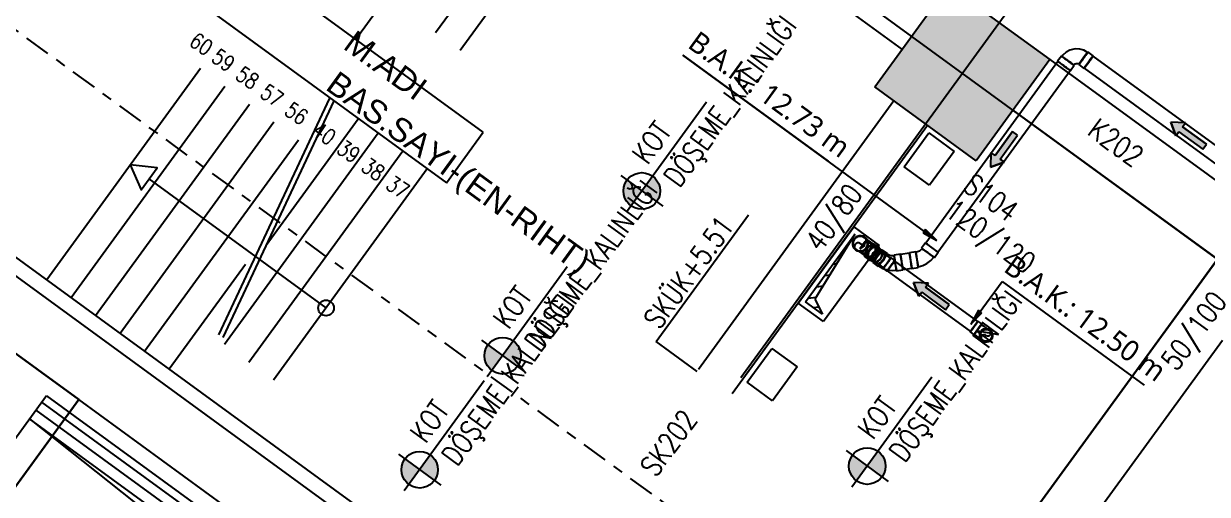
# Model space of a CAD drawing. Header units: millimetres. Extents: x 400382 to 401267, y 4543945 to 4544126.
# Drawn here: x 400725.33 to 400736.66, y 4544042.27 to 4544046.77 of the extents above; entities that cross this region are included whole.
import ezdxf
from ezdxf.enums import TextEntityAlignment as Align

# ---------------------------------------------------------------- set-up
doc = ezdxf.new("R2010")
doc.units = ezdxf.units.MM
for name, pattern in [('ACAD_ISO07W100', [3, 0, -3]), ('AKS', [3, 2.5, -0.25, 0, -0.25]), ('CENTER', [2, 1.25, -0.25, 0.25, -0.25]), ('CIZGI', [0.4, 0.25, -0.15]), ('HIDDEN', [0.375, 0.25, -0.125]), ('HIDDEN2', [4.7625, 3.175, -1.5875])]:
    doc.linetypes.add(name, pattern=pattern)
for name, color, linetype in [('aks prota', 2, 'AKS'), ('boşluk prota', 2, 'Continuous'), ('boşluk taraması prota', 252, 'Continuous'), ('kiriş boyutu prota', 6, 'Continuous'), ('kiriş prota', 6, 'Continuous'), ('kolon prota', 1, 'Continuous'), ('kolon tarama prota', 252, 'Continuous'), ('lkolon prota', 4, 'Continuous'), ('merdiven prota', 2, 'Continuous'), ('metraj prota', 2, 'Continuous'), ('not prota', 2, 'Continuous'), ('skesit prota', 7, 'Continuous'), ('st-s_level (kot)', 6, 'Continuous'), ('st-s_levelmark (kot işareti)', 4, 'Continuous'), ('st_s_not çizgisi', 4, 'CIZGI'), ('st_s_ölçü', 4, 'Continuous'), ('temel prota', 6, 'Continuous'), ('tkolon prota', 6, 'Continuous'), ('tnot prota', 4, 'Continuous')]:
    doc.layers.add(name, color=color, linetype=linetype)
doc.styles.add('OLCU', font='romanstw.shx')
doc.styles.add('PRT-MI-a_Arial', font='Arial.ttf', dxfattribs={"height": 30})
doc.styles.add('Segoe UI Light_1', font='', dxfattribs={"height": 200})
doc.styles.add('TKIRIS', font='romanstw.shx')
doc.styles.add('tkolon', font='romanstw.shx')
doc.styles.add('TNOT', font='romanstw.shx', dxfattribs={"width": 0.8, "height": 250})
doc.styles.get('Segoe UI Light_1').set_extended_font_data('Segoe UI Light')

msp = doc.modelspace()

# ---------------------------------------------------------------- hatches: boundary and pattern name
at = {"layer": 'kolon tarama prota'}
h = msp.add_hatch(color=256, dxfattribs=at)
h.dxf.hatch_style = 1
h.paths.add_polyline_path([(400803.72632, 4544009.33707), (400715.93468, 4544073.28909), (400690.79298, 4544038.77523), (400692.00541, 4544037.89203), (400705.8401, 4544027.81608), (400705.82967, 4544017.50939), (400720.00495, 4544017.49169), (400733.14296, 4544007.9252), (400805.78903, 4544007.83448)])
h.paths.add_polyline_path([(400733.45489, 4544009.92483), (400720.72959, 4544019.1908), (400707.52936, 4544019.20728), (400707.54135, 4544028.80376), (400693.46935, 4544039.05249), (400716.49142, 4544070.65657), (400799.97638, 4544009.84175)], flags=16)
h.paths.add_polyline_path([(400750.0006, 4544017.95423), (400750.00216, 4544019.20424), (400747.90215, 4544019.20686), (400747.90058, 4544017.95685), (400746.43136, 4544017.95869), (400746.4411, 4544025.75874), (400750.64986, 4544025.75349), (400750.6483, 4544024.50348), (400752.74831, 4544024.50085), (400752.74935, 4544025.75086), (400762.30539, 4544025.73893), (400762.30436, 4544024.48873), (400764.03966, 4544024.48656), (400764.03148, 4544017.93671), (400761.73966, 4544017.93957), (400761.74122, 4544019.18958), (400759.64121, 4544019.1922), (400759.63964, 4544017.94219)], flags=0)
h.paths.add_polyline_path([(400750.30098, 4544018.25386), (400750.30254, 4544019.50387), (400747.60252, 4544019.50724), (400747.60096, 4544018.25723), (400746.73174, 4544018.25832), (400746.74073, 4544025.45836), (400750.34948, 4544025.45386), (400750.34792, 4544024.20385), (400753.04794, 4544024.20048), (400753.0495, 4544025.45049), (400762.00554, 4544025.4393), (400762.00398, 4544024.1891), (400763.73928, 4544024.18693), (400763.73185, 4544018.23709), (400762.04004, 4544018.2392), (400762.0416, 4544019.48921), (400759.34158, 4544019.49258), (400759.34002, 4544018.24257)], flags=0)
h.paths.add_polyline_path([(400728.48066, 4544057.22162), (400728.23818, 4544057.39825), (400729.41578, 4544059.01483), (400729.65826, 4544058.83819)], flags=0)
h = msp.add_hatch(color=256, dxfattribs=at)
h.dxf.hatch_style = 1
h.paths.add_polyline_path([(400734.18106, 4544047.13058), (400735.151, 4544046.42402), (400734.44444, 4544045.45408), (400733.4745, 4544046.16064)])
for points in [[(400736.30935, 4544045.82493), (400736.4499, 4544045.81908), (400736.42162, 4544045.78026), (400736.65033, 4544045.61365), (400736.615, 4544045.56516), (400736.38629, 4544045.73177), (400736.35801, 4544045.69295)], [(400734.58153, 4544045.39419), (400734.58738, 4544045.53474), (400734.6262, 4544045.50646), (400734.7928, 4544045.73517), (400734.8413, 4544045.69984), (400734.67469, 4544045.47113), (400734.71352, 4544045.44285)], [(400734.07063, 4544044.69284), (400733.96102, 4544044.79712), (400733.93776, 4544044.7652)], [(400733.8472, 4544044.29132), (400733.98774, 4544044.28548), (400733.95946, 4544044.24666), (400734.18817, 4544044.08005), (400734.15285, 4544044.03155), (400733.92413, 4544044.19816), (400733.89586, 4544044.15934)], [(400734.39474, 4544043.89246), (400734.49902, 4544044.00208), (400734.4671, 4544044.02533)]]:
    msp.add_hatch(color=256, dxfattribs=at).paths.add_polyline_path(points, flags=0)
at = {"layer": 'st-s_levelmark (kot işareti)'}
h = msp.add_hatch(color=256, dxfattribs=at)
h.paths.add_polyline_path([(400731.10411, 4544045.26988, 0.41421356), (400731.14252, 4544045.02539), (400731.24556, 4544045.16684)])
h.paths.add_polyline_path([(400731.3486, 4544045.30829), (400731.24556, 4544045.16684), (400731.38701, 4544045.0638, 0.41421356)])
h = msp.add_hatch(color=256, dxfattribs=at)
h.paths.add_polyline_path([(400729.772, 4544043.69461, 0.41421356), (400729.81041, 4544043.45012), (400729.91345, 4544043.59157)])
h.paths.add_polyline_path([(400730.01649, 4544043.73302), (400729.91345, 4544043.59157), (400730.0549, 4544043.48853, 0.41421356)])
h = msp.add_hatch(color=256, dxfattribs=at)
h.paths.add_polyline_path([(400728.97798, 4544042.60459, 0.41421356), (400729.01639, 4544042.3601), (400729.11943, 4544042.50155)])
h.paths.add_polyline_path([(400729.22247, 4544042.643), (400729.11943, 4544042.50155), (400729.26088, 4544042.39851, 0.41421356)])
h = msp.add_hatch(color=256, dxfattribs=at)
h.paths.add_polyline_path([(400733.26124, 4544042.63981, 0.41421356), (400733.29965, 4544042.39532), (400733.40269, 4544042.53677)])
h.paths.add_polyline_path([(400733.50573, 4544042.67822), (400733.40269, 4544042.53677), (400733.54414, 4544042.43373, 0.41421356)])

# ---------------------------------------------------------------- linework, layer by layer
at = {"color": 253}
msp.add_line((400725.5476, 4544043.20913), (400724.54664, 4544041.83504), dxfattribs=at)
at = {"layer": 'aks prota', "ltscale": 10}
for p, q in [((400789.82487, 4544005.8544), (400706.71276, 4544066.39761)), ((400778.08581, 4544005.86906), (400702.65004, 4544060.82042)), ((400714.47021, 4544019.05301), (400741.96715, 4544056.80008))]:
    msp.add_line(p, q, dxfattribs=at)
at = {"layer": 'boşluk prota', "ltscale": 0.05}
for p, q in [((400732.81312, 4544044.10616), (400733.28416, 4544044.75279)), ((400733.28416, 4544044.75279), (400732.90104, 4544044.13079)), ((400732.97478, 4544043.9884), (400732.81312, 4544044.10616)), ((400732.90104, 4544044.13079), (400732.97478, 4544043.9884))]:
    msp.add_line(p, q, dxfattribs=at)
at = {"layer": 'boşluk taraması prota', "linetype": 'Continuous', "ltscale": 2}
for p, q in [((400733.23488, 4544044.68514), (400733.2433, 4544044.68646)), ((400733.15556, 4544044.57626), (400733.17755, 4544044.57971)), ((400733.07625, 4544044.46738), (400733.1118, 4544044.47296)), ((400732.99694, 4544044.3585), (400733.04605, 4544044.36621)), ((400732.91762, 4544044.24962), (400732.98029, 4544044.25946)), ((400732.83831, 4544044.14074), (400732.91454, 4544044.15272)), ((400732.88742, 4544044.05204), (400732.93773, 4544044.05994))]:
    msp.add_line(p, q, dxfattribs=at)
at = {"layer": 'kiriş prota'}
for p, q in [((400727.02775, 4544051.4074), (400733.73654, 4544046.52036)), ((400729.72833, 4544045.72854), (400727.5055, 4544047.34777)), ((400727.15222, 4544046.8628), (400729.37506, 4544045.24357)), ((400735.151, 4544046.42402), (400741.69814, 4544041.65475)), ((400729.85046, 4544041.18566), (400723.14167, 4544046.07269)), ((400734.79772, 4544045.93905), (400736.75378, 4544044.51416)), ((400729.37506, 4544045.24357), (400729.72833, 4544045.72854)), ((400732.74326, 4544044.09518), (400733.27318, 4544044.82264)), ((400733.27318, 4544044.82264), (400733.51567, 4544044.646)), ((400733.51567, 4544044.646), (400732.98575, 4544043.91854)), ((400736.75378, 4544044.51416), (400733.04435, 4544039.42194)), ((400732.98575, 4544043.91854), (400732.74326, 4544044.09518)), ((400736.80164, 4544043.73701), (400735.32963, 4544041.71626)), ((400725.85685, 4544043.17302), (400722.50072, 4544038.5658)), ((400733.903, 4544037.31183), (400725.85685, 4544043.17302))]:
    msp.add_line(p, q, dxfattribs=at)
at = {"layer": 'kiriş prota', "linetype": 'HIDDEN2'}
for p, q in [((400733.65756, 4544046.02729), (400730.3014, 4544041.42004)), ((400733.98087, 4544045.79177), (400730.62472, 4544041.18452))]:
    msp.add_line(p, q, dxfattribs=at)
at = {"layer": 'kiriş prota', "color": 3, "linetype": 'ACAD_ISO07W100', "ltscale": 5}
msp.add_line((400733.44547, 4544039.12974), (400737.15491, 4544044.22196), dxfattribs=at)
at = {"layer": 'kiriş prota', "linetype": 'HIDDEN'}
msp.add_line((400725.85687, 4544043.17303), (400724.94078, 4544043.84036), dxfattribs=at)
at = {"layer": 'kolon prota', "color": 1}
for p, q in [((400733.4745, 4544046.16064), (400734.18106, 4544047.13058)), ((400734.18106, 4544047.13058), (400735.151, 4544046.42402)), ((400735.151, 4544046.42402), (400734.44444, 4544045.45408)), ((400734.44444, 4544045.45408), (400733.4745, 4544046.16064))]:
    msp.add_line(p, q, dxfattribs=at)
at = {"layer": 'kolon tarama prota'}
for p, q in [((400731.63831, 4544046.46467), (400733.02784, 4544045.45246)), ((400734.07063, 4544044.69284), (400731.63831, 4544046.46467)), ((400735.26205, 4544046.45659), (400735.22525, 4544046.40608)), ((400735.56627, 4544046.45965), (400735.51575, 4544046.49645)), ((400737.39635, 4544045.12215), (400735.56422, 4544046.45683)), ((400735.22807, 4544046.40402), (400733.96275, 4544044.66702)), ((400735.34728, 4544046.31718), (400735.38408, 4544046.3677)), ((400735.42686, 4544046.37442), (400735.47737, 4544046.33762)), ((400735.47943, 4544046.34044), (400737.31157, 4544045.00576)), ((400734.07914, 4544044.58223), (400735.34446, 4544046.31924)), ((400736.30935, 4544045.82493), (400736.35801, 4544045.69295)), ((400736.4499, 4544045.81908), (400736.30935, 4544045.82493)), ((400736.4499, 4544045.81908), (400736.30935, 4544045.82493)), ((400736.35801, 4544045.69295), (400736.30935, 4544045.82493)), ((400736.42162, 4544045.78026), (400736.4499, 4544045.81908)), ((400736.42162, 4544045.78026), (400736.4499, 4544045.81908)), ((400736.65033, 4544045.61365), (400736.42162, 4544045.78026)), ((400736.42162, 4544045.78026), (400736.65033, 4544045.61365)), ((400734.7928, 4544045.73517), (400734.6262, 4544045.50646)), ((400734.6262, 4544045.50646), (400734.7928, 4544045.73517)), ((400734.67469, 4544045.47113), (400734.8413, 4544045.69984)), ((400734.67469, 4544045.47113), (400734.8413, 4544045.69984)), ((400734.8413, 4544045.69984), (400734.7928, 4544045.73517)), ((400734.8413, 4544045.69984), (400734.7928, 4544045.73517)), ((400736.35801, 4544045.69295), (400736.38629, 4544045.73177)), ((400736.38629, 4544045.73177), (400736.35801, 4544045.69295)), ((400736.38629, 4544045.73177), (400736.615, 4544045.56516)), ((400736.38629, 4544045.73177), (400736.615, 4544045.56516)), ((400734.58738, 4544045.53474), (400734.58153, 4544045.39419)), ((400734.58738, 4544045.53474), (400734.58153, 4544045.39419)), ((400734.6262, 4544045.50646), (400734.58738, 4544045.53474)), ((400734.6262, 4544045.50646), (400734.58738, 4544045.53474)), ((400736.615, 4544045.56516), (400736.65033, 4544045.61365)), ((400736.615, 4544045.56516), (400736.65033, 4544045.61365)), ((400734.58153, 4544045.39419), (400734.71352, 4544045.44285)), ((400734.71352, 4544045.44285), (400734.58153, 4544045.39419)), ((400734.71352, 4544045.44285), (400734.67469, 4544045.47113)), ((400734.67469, 4544045.47113), (400734.71352, 4544045.44285)), ((400733.96102, 4544044.79712), (400733.93776, 4544044.7652)), ((400733.93776, 4544044.7652), (400734.07063, 4544044.69284)), ((400734.07063, 4544044.69284), (400733.96102, 4544044.79712)), ((400733.38345, 4544044.68216), (400733.33297, 4544044.61286)), ((400733.46913, 4544044.63742), (400733.40231, 4544044.68609)), ((400733.51734, 4544044.62499), (400733.46683, 4544044.66179)), ((400733.49843, 4544044.62425), (400733.47302, 4544044.64275)), ((400733.95993, 4544044.66907), (400733.92313, 4544044.61856)), ((400733.33501, 4544044.5937), (400733.40183, 4544044.54503)), ((400733.37794, 4544044.53975), (400733.42846, 4544044.50296)), ((400733.39794, 4544044.53969), (400733.42335, 4544044.52118)), ((400733.42615, 4544044.52502), (400733.46154, 4544044.49925)), ((400733.53101, 4544044.59464), (400733.49562, 4544044.62041)), ((400733.54404, 4544044.60124), (400733.51529, 4544044.62218)), ((400733.55881, 4544044.58027), (400733.53381, 4544044.59848)), ((400733.59661, 4544044.56726), (400733.54609, 4544044.60406)), ((400733.66657, 4544044.50178), (400733.63064, 4544044.52795)), ((400733.72108, 4544044.56182), (400733.65934, 4544044.55212)), ((400733.80687, 4544044.57177), (400733.72162, 4544044.55837)), ((400733.86807, 4544044.58491), (400733.80633, 4544044.57521)), ((400734.04516, 4544044.52966), (400734.08196, 4544044.58018)), ((400733.43051, 4544044.50578), (400733.45926, 4544044.48484)), ((400733.4572, 4544044.48202), (400733.50772, 4544044.44523)), ((400733.45874, 4544044.49541), (400733.48374, 4544044.4772)), ((400733.55557, 4544044.42488), (400733.59149, 4544044.39871)), ((400733.59429, 4544044.40256), (400734.3906, 4544043.82248)), ((400734.46008, 4544043.91786), (400733.66377, 4544044.49793)), ((400733.68277, 4544044.40297), (400733.74451, 4544044.41267)), ((400733.74397, 4544044.41612), (400733.82922, 4544044.42951)), ((400733.82976, 4544044.42607), (400733.8915, 4544044.43577)), ((400733.8472, 4544044.29132), (400733.89586, 4544044.15934)), ((400733.98774, 4544044.28548), (400733.8472, 4544044.29132)), ((400733.98774, 4544044.28548), (400733.8472, 4544044.29132)), ((400733.89586, 4544044.15934), (400733.8472, 4544044.29132)), ((400733.95946, 4544044.24666), (400733.98774, 4544044.28548)), ((400733.95946, 4544044.24666), (400733.98774, 4544044.28548)), ((400734.39474, 4544043.89246), (400734.69293, 4544044.30181)), ((400734.69293, 4544044.30181), (400736.0533, 4544043.31084)), ((400733.89586, 4544044.15934), (400733.92413, 4544044.19816)), ((400733.92413, 4544044.19816), (400733.89586, 4544044.15934)), ((400733.92413, 4544044.19816), (400734.15285, 4544044.03155)), ((400733.92413, 4544044.19816), (400734.15285, 4544044.03155)), ((400734.18817, 4544044.08005), (400733.95946, 4544044.24666)), ((400733.95946, 4544044.24666), (400734.18817, 4544044.08005)), ((400734.15285, 4544044.03155), (400734.18817, 4544044.08005)), ((400734.15285, 4544044.03155), (400734.18817, 4544044.08005)), ((400734.4671, 4544044.02533), (400734.39474, 4544043.89246)), ((400734.39474, 4544043.89246), (400734.49902, 4544044.00208)), ((400734.49902, 4544044.00208), (400734.4671, 4544044.02533)), ((400734.4988, 4544043.89553), (400734.46287, 4544043.92171)), ((400734.3878, 4544043.81864), (400734.42372, 4544043.79247))]:
    msp.add_line(p, q, dxfattribs=at)
at = {"layer": 'kolon tarama prota', "flags": 128}
for points in [[(400735.38152, 4544046.52321), (400735.34221, 4544046.51222), (400735.3065, 4544046.49246), (400735.27631, 4544046.465), (400735.26684, 4544046.4531)], [(400735.51227, 4544046.49166), (400735.47671, 4544046.5117), (400735.43749, 4544046.52299), (400735.39672, 4544046.52493), (400735.38152, 4544046.52321)], [(400735.37929, 4544046.37119), (400735.39357, 4544046.38287), (400735.40315, 4544046.38577)], [(400735.40315, 4544046.38577), (400735.42151, 4544046.38394), (400735.43035, 4544046.37921)], [(400733.46334, 4544044.657), (400733.43793, 4544044.67551), (400733.41484, 4544044.69232), (400733.39611, 4544044.70597), (400733.38338, 4544044.71524), (400733.37778, 4544044.71932), (400733.37757, 4544044.71947)], [(400733.29566, 4544044.60701), (400733.29948, 4544044.60423), (400733.3106, 4544044.59613), (400733.32805, 4544044.58342), (400733.35029, 4544044.56722), (400733.37535, 4544044.54897), (400733.38143, 4544044.54454)], [(400733.62675, 4544044.52261), (400733.5992, 4544044.54268), (400733.5738, 4544044.56118), (400733.55493, 4544044.57493)], [(400733.62583, 4544044.54752), (400733.59884, 4544044.55863), (400733.59312, 4544044.56247)], [(400733.66026, 4544044.54627), (400733.63107, 4544044.54646), (400733.62583, 4544044.54752)], [(400733.90208, 4544044.59123), (400733.87505, 4544044.58023), (400733.86899, 4544044.57906)], [(400733.92792, 4544044.61507), (400733.90714, 4544044.59457), (400733.90208, 4544044.59123)], [(400733.97469, 4544044.47256), (400734.01181, 4544044.50083), (400734.04037, 4544044.53315)], [(400733.48763, 4544044.48254), (400733.50958, 4544044.46655), (400733.53536, 4544044.44777), (400733.55945, 4544044.43022)], [(400733.51121, 4544044.45001), (400733.55152, 4544044.42652), (400733.59434, 4544044.412)], [(400733.59434, 4544044.412), (400733.64062, 4544044.40611), (400733.68185, 4544044.40883)], [(400733.89058, 4544044.44162), (400733.9357, 4544044.45351), (400733.97469, 4544044.47256)], [(400734.49462, 4544043.8197), (400734.51178, 4544043.83528), (400734.53371, 4544043.84276), (400734.5568, 4544043.84092), (400734.57446, 4544043.83225)], [(400734.49491, 4544043.8902), (400734.51935, 4544043.87239), (400734.54139, 4544043.85634), (400734.55893, 4544043.84356), (400734.57032, 4544043.83527), (400734.57446, 4544043.83225), (400734.57446, 4544043.83225)], [(400734.57446, 4544043.83225), (400734.59004, 4544043.81509), (400734.59752, 4544043.79316), (400734.59568, 4544043.77007), (400734.58701, 4544043.7524)], [(400734.50717, 4544043.73986), (400734.50335, 4544043.74264), (400734.49225, 4544043.75072), (400734.47494, 4544043.76333), (400734.45305, 4544043.77928), (400734.42867, 4544043.79704), (400734.42761, 4544043.79781)], [(400734.50717, 4544043.73986), (400734.49159, 4544043.75701), (400734.48411, 4544043.77894), (400734.48595, 4544043.80204), (400734.49462, 4544043.8197)], [(400734.58701, 4544043.7524), (400734.56985, 4544043.73683), (400734.54793, 4544043.72935), (400734.52483, 4544043.73118), (400734.50717, 4544043.73986)]]:
    msp.add_lwpolyline(points, dxfattribs=at)
at = {"layer": 'kolon tarama prota'}
for centre, radius, start, end in [((400733.33661, 4544044.66324), 0.07549, 323.931724, 143.931724), ((400733.33661, 4544044.66324), 0.07549, 323.931724, 143.931724), ((400733.33661, 4544044.66324), 0.07549, 323.928434, 143.928434), ((400733.33661, 4544044.66324), 0.07549, 323.928434, 143.928434), ((400733.33661, 4544044.66324), 0.07549, 323.928434, 143.928434), ((400733.33661, 4544044.66324), 0.07549, 323.928434, 143.928434), ((400733.33661, 4544044.66324), 0.07549, 143.928434, 323.928434), ((400733.33661, 4544044.66324), 0.07549, 143.928434, 323.928434), ((400733.33661, 4544044.66324), 0.07549, 143.928434, 323.928434), ((400733.33661, 4544044.66324), 0.07549, 143.928434, 323.928434), ((400733.33661, 4544044.66324), 0.07549, 143.931724, 323.931724), ((400733.33661, 4544044.66324), 0.07549, 143.931724, 323.931724), ((400733.33661, 4544044.66324), 0.072, 143.928434, 323.928434), ((400733.33661, 4544044.66324), 0.072, 143.928434, 323.928434), ((400733.33661, 4544044.66324), 0.06956, 143.928434, 323.928434), ((400733.33661, 4544044.66324), 0.06956, 143.928434, 323.928434), ((400733.33661, 4544044.66324), 0.06956, 143.931724, 323.931724), ((400733.33661, 4544044.66324), 0.072, 323.928434, 143.928434), ((400733.33661, 4544044.66324), 0.072, 323.928434, 143.928434), ((400733.31542, 4544044.63415), 0.036, 53.928446, 233.928446), ((400733.31542, 4544044.63415), 0.036, 53.928446, 233.928446), ((400733.33661, 4544044.66324), 0.06956, 323.928434, 143.928434), ((400733.33661, 4544044.66324), 0.06956, 323.928434, 143.928434), ((400733.33661, 4544044.66324), 0.06956, 323.931724, 143.931724), ((400733.35781, 4544044.69234), 0.036, 233.928446, 53.928446), ((400733.35781, 4544044.69234), 0.036, 233.928446, 53.928446), ((400734.54082, 4544043.78605), 0.06375, 323.928434, 143.928434), ((400734.54082, 4544043.78605), 0.06375, 323.928434, 143.928434), ((400734.54082, 4544043.78605), 0.059, 323.928434, 143.928434), ((400734.54082, 4544043.78605), 0.05715, 323.928434, 143.928434), ((400734.55818, 4544043.8099), 0.0295, 233.928446, 53.928446), ((400734.54082, 4544043.78605), 0.06375, 143.928434, 323.928434), ((400734.54082, 4544043.78605), 0.06375, 143.928434, 323.928434), ((400734.54082, 4544043.78605), 0.059, 143.928434, 323.928434), ((400734.54082, 4544043.78605), 0.05715, 143.928434, 323.928434), ((400734.52345, 4544043.76221), 0.0295, 53.928446, 233.928446)]:
    msp.add_arc(centre, radius, start, end, dxfattribs=at)
for centre, major_axis, ratio, start_param, end_param in [((400735.32306, 4544046.41215), (-0.06102, 0.04445), 0.01000516, 6.27318594, 9.4147786), ((400735.32306, 4544046.41215), (0.06102, -0.04445), 0.01000516, 6.27318594, 9.4147786), ((400735.32306, 4544046.41215), (-0.05623, 0.04096), 0.01000516, 6.27318594, 9.4147786), ((400735.32306, 4544046.41215), (0.05623, -0.04096), 0.01000516, 6.27318594, 9.4147786), ((400735.47131, 4544046.43543), (0.04445, 0.06101), 0.0099995, 0.01000502, 3.15159767), ((400735.47131, 4544046.43543), (0.04445, 0.06101), 0.0099995, 3.15159767, 6.29319033), ((400735.47131, 4544046.43543), (0.04096, 0.05623), 0.0099995, 0.01000502, 3.15159767), ((400735.47131, 4544046.43543), (0.04096, 0.05623), 0.0099995, 3.15159767, 6.29319033), ((400735.52182, 4544046.39863), (0.04445, 0.06101), 0.0099995, 0.01000502, 3.15159767), ((400735.52182, 4544046.39863), (0.04445, 0.06101), 0.0099995, 3.15159767, 6.29319033), ((400735.52182, 4544046.39863), (0.04239, 0.0582), 0.0099995, 0, 1.57079633), ((400735.52182, 4544046.39863), (0.04239, 0.0582), 0.0099995, 4.71238898, 6.28318531), ((400735.28627, 4544046.36163), (0.06102, -0.04445), 0.01000516, 3.13159329, 6.27318594), ((400735.28627, 4544046.36163), (0.06102, -0.04445), 0.01000516, 6.27318594, 9.4147786), ((400735.28627, 4544046.36163), (-0.0582, 0.04239), 0.01000516, 0, 1.57079633), ((400735.28627, 4544046.36163), (-0.0582, 0.04239), 0.01000516, 4.71238898, 6.28318531), ((400735.28627, 4544046.36163), (0.0582, -0.04239), 0.01000516, 4.71238898, 6.28318531), ((400735.28627, 4544046.36163), (0.0582, -0.04239), 0.01000516, 0, 1.57079633), ((400735.52182, 4544046.39863), (0.04239, 0.0582), 0.0099995, 1.57079633, 3.14159265), ((400735.52182, 4544046.39863), (0.04239, 0.0582), 0.0099995, 3.14159265, 4.71238898), ((400733.33661, 4544044.66324), (0.03365, 0.04619), 0.70710678, 3.86415382, 4.71238898), ((400733.33661, 4544044.66324), (0.03365, 0.04619), 0.70710678, 4.71238898, 5.56062414), ((400733.43548, 4544044.59122), (0.03754, 0.05153), 0.70710678, 4.71238898, 7.85398163), ((400733.43548, 4544044.59122), (0.03365, 0.04619), 0.70710678, 4.71238898, 7.85398163), ((400733.42238, 4544044.60077), (0.04444, 0.06102), 0.00992915, 4.71238898, 7.85398163), ((400733.42238, 4544044.60077), (0.04096, 0.05623), 0.00992915, 4.71238898, 7.85398163), ((400733.46089, 4544044.57271), (0.03754, 0.05153), 0.70710678, 4.71238898, 7.85398163), ((400733.46089, 4544044.57271), (0.03473, 0.04769), 0.71816369, 0, 1.57079633), ((400733.4729, 4544044.56398), (0.04444, 0.06102), 0.00992915, 4.71238898, 7.85398163), ((400734.02094, 4544044.62463), (0.06102, -0.04445), 0.01000431, 3.13745619, 6.27904884), ((400734.02094, 4544044.62463), (0.06102, -0.04445), 0.01000431, 6.27904884, 9.42064149), ((400734.02094, 4544044.62463), (0.0582, -0.04239), 0.01000516, 3.14159265, 4.71238898), ((400734.02094, 4544044.62463), (0.0582, -0.04239), 0.01000516, 1.57079633, 3.14159265), ((400733.42238, 4544044.60077), (0.04444, 0.06102), 0.00992915, 1.57079633, 4.71238898), ((400733.43548, 4544044.59122), (0.03754, 0.05153), 0.70710678, 1.57079633, 4.71238898), ((400733.42238, 4544044.60077), (0.04096, 0.05623), 0.00992915, 1.57079633, 4.71238898), ((400733.43548, 4544044.59122), (0.03365, 0.04619), 0.70710678, 1.57079633, 4.71238898), ((400733.46089, 4544044.57271), (0.03754, 0.05153), 0.70710678, 1.57079633, 4.71238898), ((400733.46089, 4544044.57271), (0.03473, 0.04769), 0.71816369, 1.57079633, 3.14159265), ((400733.46089, 4544044.57271), (0.03473, 0.04769), 0.71816369, 3.14159265, 4.71238898), ((400733.4729, 4544044.56398), (0.04444, 0.06102), 0.00992915, 1.57079633, 4.71238898), ((400733.4729, 4544044.56398), (0.04239, 0.0582), 0.00992915, 1.57079633, 3.14159265), ((400733.4729, 4544044.56398), (0.04239, 0.0582), 0.00992915, 3.14159265, 4.71238898), ((400733.49627, 4544044.54694), (0.03753, 0.05154), 0.71816369, 1.57065719, 4.71224985), ((400733.49627, 4544044.54694), (0.03473, 0.04769), 0.71816369, 1.57079633, 3.14159265), ((400733.50165, 4544044.54304), (0.04444, 0.06102), 0.00992915, 0.00421194, 3.14580459), ((400733.50165, 4544044.54304), (0.04444, 0.06102), 0.00992915, 3.14580459, 6.28739724), ((400733.50165, 4544044.54304), (0.04239, 0.0582), 0.00992915, 1.57079633, 3.14159265), ((400733.50165, 4544044.54304), (0.04239, 0.0582), 0.00992915, 3.14159265, 4.71238898), ((400733.49627, 4544044.54694), (0.03753, 0.05154), 0.71816369, 4.71224985, 7.8538425), ((400733.49627, 4544044.54694), (0.03473, 0.04769), 0.71816369, 3.14159265, 4.71238898), ((400733.49627, 4544044.54694), (0.03473, 0.04769), 0.71816369, 0, 1.57079633), ((400733.52128, 4544044.52873), (0.03753, 0.05154), 0.71816369, 1.57065719, 4.71224985), ((400733.52128, 4544044.52873), (0.03365, 0.0462), 0.71816369, 1.57065719, 4.71224985), ((400733.4729, 4544044.56398), (0.04239, 0.0582), 0.00992915, 0, 1.57079633), ((400733.4729, 4544044.56398), (0.04239, 0.0582), 0.00992915, 4.71238898, 6.28318531), ((400733.52128, 4544044.52873), (0.03753, 0.05154), 0.71816369, 4.71224985, 7.8538425), ((400733.52128, 4544044.52873), (0.03365, 0.0462), 0.71816369, 4.71224985, 7.8538425), ((400733.46089, 4544044.57271), (0.03473, 0.04769), 0.71816369, 4.71238898, 6.28318531), ((400733.50165, 4544044.54304), (0.04239, 0.0582), 0.00992915, 0, 1.57079633), ((400733.50165, 4544044.54304), (0.04239, 0.0582), 0.00992915, 4.71238898, 6.28318531), ((400733.55216, 4544044.50624), (0.04444, 0.06102), 0.00992915, 0.00421194, 3.14580459), ((400733.55216, 4544044.50624), (0.04444, 0.06102), 0.00992915, 3.14580459, 6.28739724), ((400733.55216, 4544044.50624), (0.04096, 0.05623), 0.00992915, 0.00421194, 3.14580459), ((400733.55216, 4544044.50624), (0.04096, 0.05623), 0.00992915, 3.14580459, 6.28739724), ((400733.49627, 4544044.54694), (0.03473, 0.04769), 0.71816369, 4.71238898, 6.28318531), ((400733.5931, 4544044.47642), (0.03754, 0.05153), 0.0099995, 4.71229216, 7.85388481), ((400733.5931, 4544044.47642), (0.03365, 0.04619), 0.0099995, 4.71229216, 7.85388481), ((400733.67105, 4544044.47755), (-0.01172, 0.07457), 0.0099995, 6.27914324, 9.42073589), ((400733.67105, 4544044.47755), (-0.01172, 0.07457), 0.0099995, 3.13755059, 6.27914324), ((400733.67105, 4544044.47755), (-0.0108, 0.06872), 0.0099995, 6.27914324, 9.42073589), ((400733.67105, 4544044.47755), (-0.0108, 0.06872), 0.0099995, 3.13755059, 6.27914324), ((400733.73279, 4544044.48725), (-0.01172, 0.07457), 0.0099995, 6.27914324, 9.42073589), ((400733.73279, 4544044.48725), (-0.01172, 0.07457), 0.0099995, 3.13755059, 6.27914324), ((400733.73279, 4544044.48725), (-0.01117, 0.07113), 0.00992151, 0, 1.57079633), ((400733.73279, 4544044.48725), (-0.01117, 0.07113), 0.00992151, 4.71238898, 6.28318531), ((400733.81804, 4544044.50064), (-0.01172, 0.07457), 0.0099995, 0.00414871, 3.14574136), ((400733.81804, 4544044.50064), (-0.01172, 0.07457), 0.0099995, 3.14574136, 6.28733401), ((400733.81804, 4544044.50064), (-0.01117, 0.07113), 0.00992151, 0, 1.57079633), ((400733.81804, 4544044.50064), (-0.01117, 0.07113), 0.00992151, 4.71238898, 6.28318531), ((400733.87978, 4544044.51034), (-0.01172, 0.07457), 0.0099995, 0.00414871, 3.14574136), ((400733.87978, 4544044.51034), (-0.01172, 0.07457), 0.0099995, 3.14574136, 6.28733401), ((400733.87978, 4544044.51034), (-0.0108, 0.06872), 0.0099995, 0.00414871, 3.14574136), ((400733.87978, 4544044.51034), (-0.0108, 0.06872), 0.0099995, 3.14574136, 6.28733401), ((400733.98414, 4544044.57411), (0.06102, -0.04445), 0.01000431, 3.13745619, 6.27904884), ((400733.98414, 4544044.57411), (0.06102, -0.04445), 0.01000431, 6.27904884, 9.42064149), ((400733.98414, 4544044.57411), (0.05623, -0.04096), 0.01000431, 3.1374547, 6.27904735), ((400733.98414, 4544044.57411), (0.05623, -0.04096), 0.01000431, 6.27904735, 9.42064), ((400734.02094, 4544044.62463), (-0.0582, 0.04239), 0.01000516, 1.57079633, 3.14159265), ((400734.02094, 4544044.62463), (-0.0582, 0.04239), 0.01000516, 3.14159265, 4.71238898), ((400733.5931, 4544044.47642), (0.03754, 0.05153), 0.0099995, 1.5706995, 4.71229216), ((400733.5931, 4544044.47642), (0.03365, 0.04619), 0.0099995, 1.5706995, 4.71229216), ((400733.62903, 4544044.45024), (0.03754, 0.05153), 0.0099995, 1.5706995, 4.71229216), ((400733.62903, 4544044.45024), (0.03474, 0.04769), 0.0099995, 1.57079633, 3.14159265), ((400733.62903, 4544044.45024), (0.03474, 0.04769), 0.0099995, 3.14159265, 4.71238898), ((400733.62903, 4544044.45024), (0.03754, 0.05153), 0.0099995, 4.71229216, 7.85388481), ((400733.62903, 4544044.45024), (0.03474, 0.04769), 0.0099995, 0, 1.57079633), ((400733.62903, 4544044.45024), (0.03474, 0.04769), 0.0099995, 4.71238898, 6.28318531), ((400733.73279, 4544044.48725), (-0.01117, 0.07113), 0.00992151, 1.57079633, 3.14159265), ((400733.73279, 4544044.48725), (-0.01117, 0.07113), 0.00992151, 3.14159265, 4.71238898), ((400733.81804, 4544044.50064), (-0.01117, 0.07113), 0.00992151, 1.57079633, 3.14159265), ((400733.81804, 4544044.50064), (-0.01117, 0.07113), 0.00992151, 3.14159265, 4.71238898), ((400734.42534, 4544043.87017), (0.03754, 0.05153), 0.0099995, 1.57079633, 4.71238898), ((400734.42534, 4544043.87017), (0.03474, 0.04769), 0.0099995, 1.57079633, 3.14159265), ((400734.42534, 4544043.87017), (0.03474, 0.04769), 0.0099995, 3.14159265, 4.71238898), ((400734.46126, 4544043.844), (0.03754, 0.05153), 0.0099995, 1.57079633, 4.71238898), ((400734.42534, 4544043.87017), (0.03754, 0.05153), 0.0099995, 4.71238898, 7.85398163), ((400734.42534, 4544043.87017), (0.03474, 0.04769), 0.0099995, 0, 1.57079633), ((400734.42534, 4544043.87017), (0.03474, 0.04769), 0.0099995, 4.71238898, 6.28318531), ((400734.46126, 4544043.844), (0.03365, 0.04619), 0.0099995, 1.57079633, 4.71238898), ((400734.46126, 4544043.844), (0.03754, 0.05153), 0.0099995, 4.71238898, 7.85398163), ((400734.46126, 4544043.844), (0.03365, 0.04619), 0.0099995, 4.71238898, 7.85398163)]:
    msp.add_ellipse(centre, major_axis=major_axis, ratio=ratio, start_param=start_param, end_param=end_param, dxfattribs=at)
at = {"layer": 'merdiven prota', "linetype": 'HIDDEN', "ltscale": 10}
for p, q in [((400728.50848, 4544046.61715), (400730.27488, 4544049.04202)), ((400730.5108, 4544048.87016), (400728.74286, 4544046.44642)), ((400730.74521, 4544048.6994), (400728.97726, 4544046.27567)), ((400730.97961, 4544048.52865), (400729.21167, 4544046.10491)), ((400725.54962, 4544044.31861), (400727.31602, 4544046.74348)), ((400725.78403, 4544044.14786), (400727.55042, 4544046.57273)), ((400726.01843, 4544043.97711), (400727.78483, 4544046.40198)), ((400726.25283, 4544043.80636), (400728.01923, 4544046.23122)), ((400726.48723, 4544043.63561), (400728.25362, 4544046.06048)), ((400728.25532, 4544046.05319), (400726.95741, 4544043.28705)), ((400728.2986, 4544046.02772), (400727.00268, 4544043.26581)), ((400727.65116, 4544044.64789), (400728.5323, 4544045.85748)), ((400728.72366, 4544045.71808), (400726.95842, 4544043.29805)), ((400728.95807, 4544045.54733), (400727.19012, 4544043.12359)), ((400729.19248, 4544045.37657), (400727.42453, 4544042.95283)), ((400726.72164, 4544043.46485), (400727.45171, 4544044.46708))]:
    msp.add_line(p, q, dxfattribs=at)
at = {"layer": 'metraj prota', "color": 4}
msp.add_lwpolyline([(400726.3486, 4544045.41543), (400726.45383, 4544045.17789), (400726.60694, 4544045.38779)], close=True, dxfattribs=at)
msp.add_lwpolyline([(400728.22334, 4544044.04794), (400726.53038, 4544045.28284)], dxfattribs=at)
msp.add_circle((400728.22334, 4544044.04794), 0.075, dxfattribs=at)
at = {"layer": 'not prota', "ltscale": 0.1}
for p, q in [((400731.38334, 4544043.72686), (400732.26654, 4544044.93929)), ((400731.77433, 4544043.44204), (400731.38334, 4544043.72686))]:
    msp.add_line(p, q, dxfattribs=at)
at = {"layer": 'skesit prota', "linetype": 'CENTER', "ltscale": 0.2}
msp.add_line((400702.23926, 4544063.46816), (400738.97047, 4544036.71122), dxfattribs=at)
at = {"layer": 'st-s_levelmark (kot işareti)'}
for p, q in [((400731.8638, 4544046.01554), (400731.09836, 4544044.96477)), ((400731.04349, 4544045.31404), (400731.44763, 4544045.01964)), ((400730.53169, 4544044.44027), (400729.76625, 4544043.38949)), ((400729.71138, 4544043.73877), (400730.11552, 4544043.44437)), ((400734.02093, 4544043.38548), (400733.25549, 4544042.3347)), ((400729.73767, 4544043.35025), (400728.97223, 4544042.29948)), ((400728.91736, 4544042.64875), (400729.3215, 4544042.35435)), ((400733.20062, 4544042.68397), (400733.60476, 4544042.38957))]:
    msp.add_line(p, q, dxfattribs=at)
for centre in [(400731.24556, 4544045.16684), (400729.91345, 4544043.59157), (400733.40269, 4544042.53677), (400729.11943, 4544042.50155)]:
    msp.add_circle(centre, 0.175, dxfattribs=at)
at = {"layer": 'st_s_ölçü', "color": 3, "linetype": 'CIZGI', "lineweight": 30, "ltscale": 50}
for p, q in [((400725.85686, 4544043.17302), (400721.73215, 4544046.17582)), ((400737.10706, 4544044.99913), (400733.04434, 4544039.42194)), ((400722.50071, 4544038.56579), (400725.85686, 4544043.17302))]:
    msp.add_line(p, q, dxfattribs=at)
at = {"layer": 'st_s_ölçü', "color": 252, "ltscale": 0.1}
for points in [[(400725.5476, 4544043.20913), (400733.81209, 4544037.18885)], [(400725.44603, 4544043.0697), (400733.71052, 4544037.04942)], [(400733.76793, 4544037.12823), (400725.50344, 4544043.14851)], [(400733.65017, 4544036.96657), (400725.38568, 4544042.98686)], [(400725.38568, 4544042.98686), (400733.39993, 4544036.62305)]]:
    msp.add_lwpolyline(points, dxfattribs=at)
at = {"layer": 'temel prota', "color": 5}
for p, q in [((400733.75633, 4544045.3986), (400733.99185, 4544045.72191)), ((400733.99185, 4544045.72191), (400734.23433, 4544045.54527)), ((400734.23433, 4544045.54527), (400733.99881, 4544045.22196)), ((400733.99881, 4544045.22196), (400733.75633, 4544045.3986)), ((400732.25489, 4544043.33746), (400732.49041, 4544043.66078)), ((400732.49041, 4544043.66078), (400732.73289, 4544043.48414)), ((400732.73289, 4544043.48414), (400732.49737, 4544043.16082)), ((400732.49737, 4544043.16082), (400732.25489, 4544043.33746))]:
    msp.add_line(p, q, dxfattribs=at)

# ---------------------------------------------------------------- texts
at = {"color": 0, "style": 'PRT-MI-a_Arial'}
msp.add_attdef('M.ADI', text='M01', height=0.225002, rotation=323.928447, dxfattribs=at).set_placement((400728.68848, 4544046.22255), align=Align.BOTTOM_CENTER)
msp.add_attdef('BAS.SAYI-(EN-RIHT)', text='10(10x10)', height=0.225002, rotation=323.928447, dxfattribs=at).set_placement((400729.56015, 4544045.43614), align=Align.TOP_CENTER)
at = {"layer": 'kiriş boyutu prota', "ltscale": 0.05, "style": 'TKIRIS', "width": 0.8}
for s, p in [('40/80', (400733.28827, 4544045.19605)), ('50/100', (400736.77529, 4544044.16752))]:
    msp.add_text(s, height=0.200002, rotation=53.928447, dxfattribs=at).set_placement(p, align=Align.MIDDLE_RIGHT)
at = {"layer": 'kiriş prota', "ltscale": 0.05, "style": 'TKIRIS', "width": 0.8}
for s, rotation, p in [('K202', 323.928447, (400735.55838, 4544045.79221)), ('SK202', 53.928447, (400731.2977, 4544042.47808))]:
    msp.add_text(s, height=0.200002, rotation=rotation, dxfattribs=at).set_placement(p, align=Align.MIDDLE_LEFT)
at = {"layer": 'kolon tarama prota', "style": 'Segoe UI Light_1'}
for s, p in [('B.A.K.: 12.73 m', (400731.67309, 4544046.54566)), ('B.A.K.: 12.50 m', (400734.69685, 4544044.40527))]:
    msp.add_text(s, height=0.2000015, rotation=323.928434, dxfattribs=at).set_placement(p)
at = {"layer": 'lkolon prota', "style": 'tkolon', "width": 0.8}
msp.add_text('120/120', height=0.200002, rotation=323.928447, dxfattribs=at).set_placement((400734.13132, 4544044.93857))
at = {"layer": 'st-s_level (kot)', "color": 6, "style": 'OLCU', "width": 0.8}
for tag, p in [('DÖŞEME_KALINLIĞI', (400731.60237, 4544045.18739)), ('KOT', (400731.29999, 4544045.40766)), ('DÖŞEME_KALINLIĞI', (400730.27026, 4544043.61212)), ('DÖŞEME_KALINLIĞI', (400729.47624, 4544042.52211)), ('KOT', (400729.96788, 4544043.83239)), ('DÖŞEME_KALINLIĞI', (400733.7595, 4544042.55733)), ('KOT', (400729.17386, 4544042.74238)), ('KOT', (400733.45712, 4544042.7776))]:
    msp.add_attdef(tag, p, '', height=0.2, rotation=53.928445, dxfattribs=at)
at = {"layer": 'st_s_not çizgisi', "ltscale": 0.05, "style": 'tkolon', "width": 0.8}
for s, p in [('60', (400726.94496, 4544046.62867)), ('59', (400727.15638, 4544046.47467)), ('58', (400727.38661, 4544046.30695)), ('57', (400727.621, 4544046.13621)), ('56', (400727.85539, 4544045.96547)), ('40', (400728.12096, 4544045.7727)), ('39', (400728.35525, 4544045.6018)), ('38', (400728.58956, 4544045.43089)), ('37', (400728.82451, 4544045.25951))]:
    msp.add_text(s, height=0.150001, rotation=325.925864, dxfattribs=at).set_placement(p, align=Align.MIDDLE_LEFT)
at = {"layer": 'tkolon prota', "style": 'tkolon', "width": 0.8}
msp.add_text('S104', height=0.200002, rotation=323.928447, dxfattribs=at).set_placement((400734.30796, 4544045.18105))
at = {"layer": 'tnot prota', "style": 'TNOT', "width": 0.8}
msp.add_text('SKÜK+5.51', height=0.200002, rotation=53.928444, dxfattribs=at).set_placement((400731.33096, 4544043.88874), align=Align.MIDDLE_LEFT)

doc.saveas('drawing.dxf')
